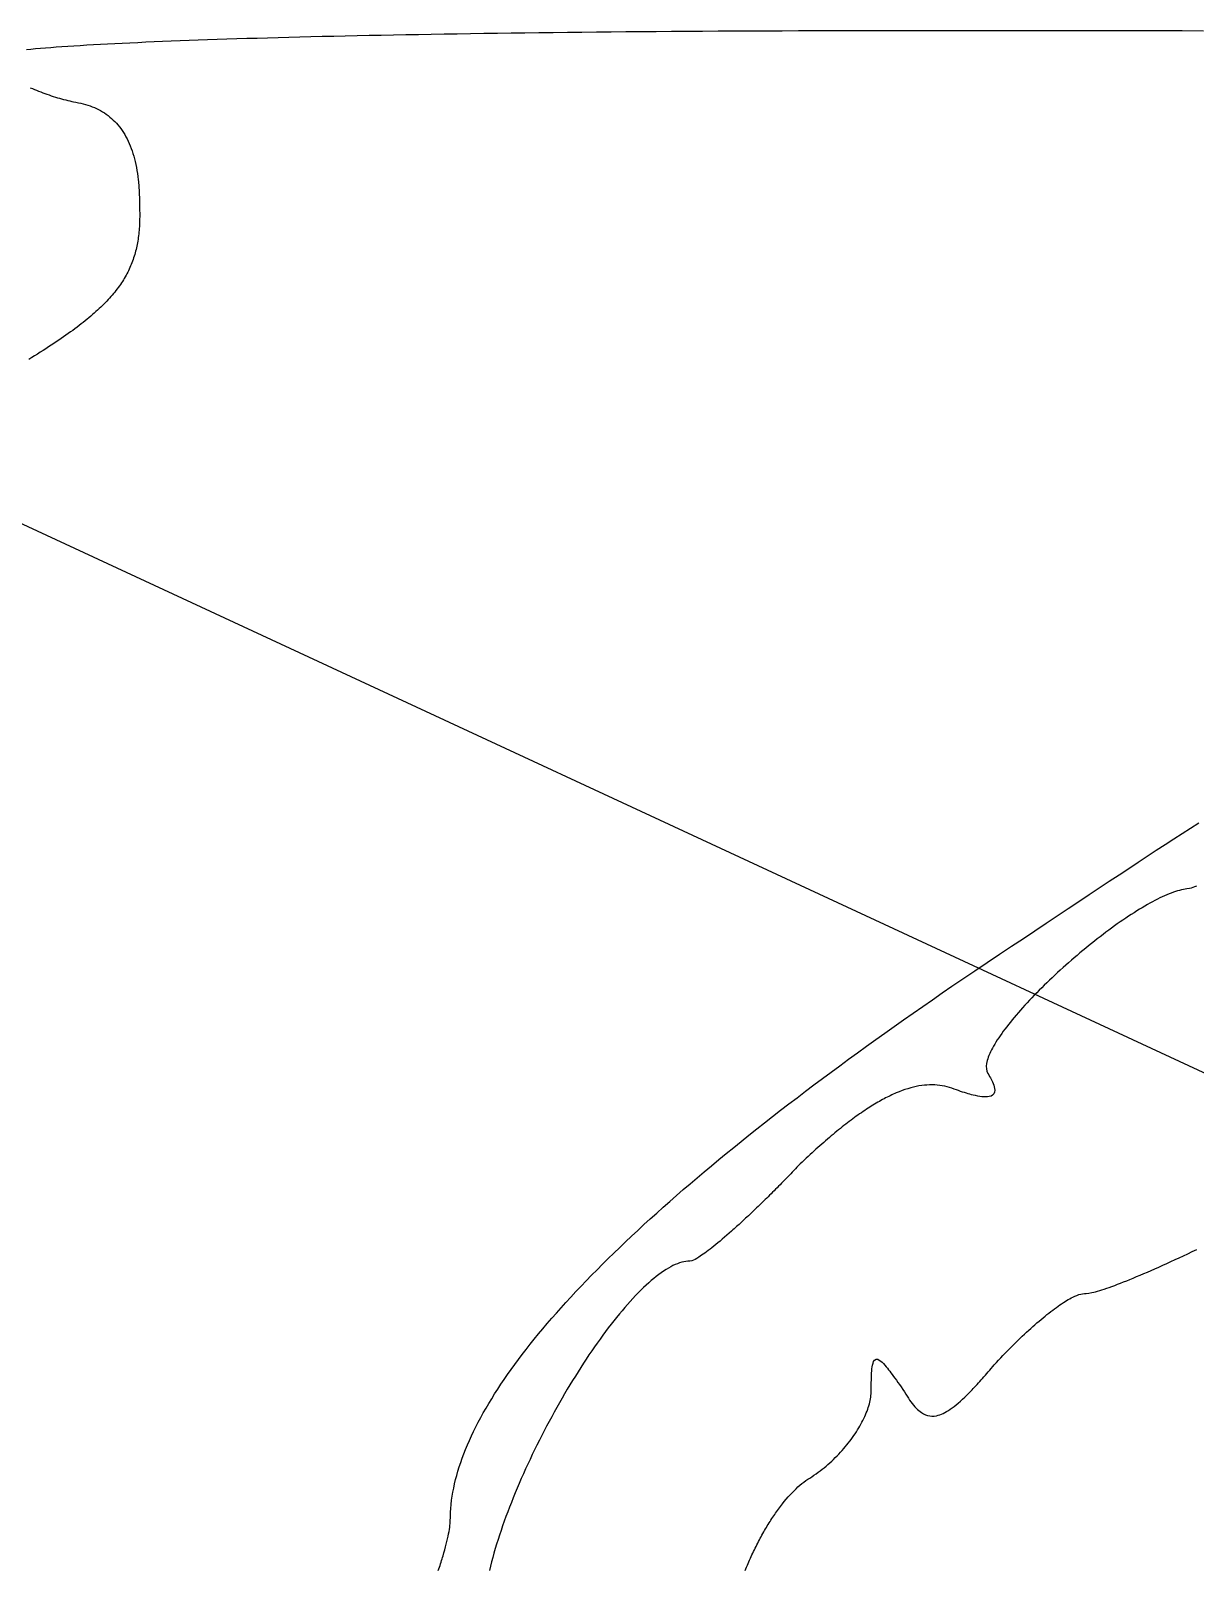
# Model space of a CAD drawing. Header units: metres. Extents: x 0 to 2740, y 0 to 1840.
# Drawn here: x 590.5 to 950, y 1364.5 to 1840 of the extents above; entities that cross this region are included whole.
import ezdxf

# ---------------------------------------------------------------- set-up
doc = ezdxf.new("R2010")
doc.units = ezdxf.units.M

msp = doc.modelspace()

# ---------------------------------------------------------------- linework, layer by layer
for points in [[(952.574976, 1839.93088), (945.960802, 1839.943735), (939.212, 1839.955), (932.327118, 1839.964765), (925.304704, 1839.97312), (918.143306, 1839.980155), (910.841472, 1839.98596), (903.39775, 1839.990625), (895.810688, 1839.99424), (888.078834, 1839.996895), (880.200736, 1839.99868), (872.174942, 1839.999685), (864, 1840), (858.67866, 1839.998803), (853.39488, 1839.995224), (848.14902, 1839.989281), (842.94144, 1839.980992), (837.7725, 1839.970375), (832.64256, 1839.957448), (827.55198, 1839.942229), (822.50112, 1839.924736), (817.49034, 1839.904987), (812.52, 1839.883), (807.59046, 1839.858793), (802.70208, 1839.832384), (797.85522, 1839.803791), (793.05024, 1839.773032), (788.2875, 1839.740125), (783.56736, 1839.705088), (778.89018, 1839.667939), (774.25632, 1839.628696), (769.66614, 1839.587377), (765.12, 1839.544), (760.61826, 1839.498583), (756.16128, 1839.451144), (751.74942, 1839.401701), (747.38304, 1839.350272), (743.0625, 1839.296875), (738.78816, 1839.241528), (734.56038, 1839.184249), (730.37952, 1839.125056), (726.24594, 1839.063967), (722.16, 1839.001), (718.12206, 1838.936173), (714.13248, 1838.869504), (710.19162, 1838.801011), (706.29984, 1838.730712), (702.4575, 1838.658625), (698.66496, 1838.584768), (694.92258, 1838.509159), (691.23072, 1838.431816), (687.58974, 1838.352757), (684, 1838.272), (680.46186, 1838.189563), (676.97568, 1838.105464), (673.54182, 1838.019721), (670.16064, 1837.932352), (666.8325, 1837.843375), (663.55776, 1837.752808), (660.33678, 1837.660669), (657.16992, 1837.566976), (654.05754, 1837.471747), (651, 1837.375), (647.99766, 1837.276753), (645.05088, 1837.177024), (642.16002, 1837.075831), (639.32544, 1836.973192), (636.5475, 1836.869125), (633.82656, 1836.763648), (631.16298, 1836.656779), (628.55712, 1836.548536), (626.00934, 1836.438937), (623.52, 1836.328), (621.08946, 1836.215743), (618.71808, 1836.102184), (616.40622, 1835.987341), (614.15424, 1835.871232), (611.9625, 1835.753875), (609.83136, 1835.635288), (607.76118, 1835.515489), (605.75232, 1835.394496), (603.80514, 1835.272327), (601.92, 1835.149), (600.09726, 1835.024533), (598.33728, 1834.898944), (596.64042, 1834.772251), (595.00704, 1834.644472), (593.4375, 1834.515625), (591.93216, 1834.385728), (590.49138, 1834.254799), (589.11552, 1834.122856)], [(590.310477, 1822.401265), (590.945231, 1822.132595), (591.583609, 1821.868605), (592.225083, 1821.609535), (592.869125, 1821.355625), (593.515207, 1821.107115), (594.162801, 1820.864245), (594.811379, 1820.627255), (595.460413, 1820.396385), (596.109375, 1820.171875), (596.757737, 1819.953965), (597.404971, 1819.742895), (598.050549, 1819.538905), (598.693943, 1819.342235), (599.334625, 1819.153125), (599.972067, 1818.971815), (600.605741, 1818.798545), (601.235119, 1818.633555), (601.859673, 1818.477085), (602.478875, 1818.329375), (603.092197, 1818.190665), (603.699111, 1818.061195), (604.388199, 1817.937599), (605.153773, 1817.798373), (605.904875, 1817.639875), (606.641457, 1817.462057), (607.363471, 1817.264871), (608.070869, 1817.048269), (608.763603, 1816.812203), (609.441625, 1816.556625), (610.104887, 1816.281487), (610.753341, 1815.986741), (611.386939, 1815.672339), (612.005633, 1815.338233), (612.609375, 1814.984375), (613.198117, 1814.610717), (613.771811, 1814.217211), (614.330409, 1813.803809), (614.873863, 1813.370463), (615.402125, 1812.917125), (615.915147, 1812.443747), (616.412881, 1811.950281), (616.895279, 1811.436679), (617.362293, 1810.902893), (617.813875, 1810.348875), (618.249977, 1809.774577), (618.670551, 1809.179951), (619.075549, 1808.564949), (619.464923, 1807.929523), (619.838625, 1807.273625), (620.196607, 1806.597207), (620.538821, 1805.900221), (620.865219, 1805.182619), (621.175753, 1804.444353), (621.470375, 1803.685375), (621.749037, 1802.905637), (622.011691, 1802.105091), (622.258289, 1801.283689), (622.488783, 1800.441383), (622.703125, 1799.578125), (622.901267, 1798.693867), (623.083161, 1797.788561), (623.248759, 1796.862159), (623.398013, 1795.914613), (623.530875, 1794.945875), (623.647297, 1793.955897), (623.699328, 1793.452928), (623.747231, 1792.944631), (623.791, 1792.431), (623.830629, 1791.912029), (623.866112, 1791.387712), (623.897443, 1790.858043), (623.924616, 1790.323016), (623.947625, 1789.782625), (623.966464, 1789.236864), (623.981127, 1788.685727), (623.991608, 1788.129208), (623.997901, 1787.567301), (624, 1787), (624.027581, 1786.343578), (624.050248, 1785.694224), (624.067887, 1785.051806), (624.080384, 1784.416192), (624.087625, 1783.78725), (624.089496, 1783.164848), (624.085883, 1782.548854), (624.076672, 1781.939136), (624.061749, 1781.335562), (624.041, 1780.738), (624.014311, 1780.146318), (623.981568, 1779.560384), (623.942657, 1778.980066), (623.897464, 1778.405232), (623.845875, 1777.83575), (623.787776, 1777.271488), (623.723053, 1776.712314), (623.651592, 1776.158096), (623.573279, 1775.608702), (623.488, 1775.064), (623.395641, 1774.523858), (623.296088, 1773.988144), (623.189227, 1773.456726), (623.074944, 1772.929472), (622.953125, 1772.40625), (622.823656, 1771.886928), (622.686423, 1771.371374), (622.541312, 1770.859456), (622.388209, 1770.351042), (622.227, 1769.846), (622.057571, 1769.344198), (621.879808, 1768.845504), (621.693597, 1768.349786), (621.498824, 1767.856912), (621.295375, 1767.36675), (621.083136, 1766.879168), (620.861993, 1766.394034), (620.631832, 1765.911216), (620.392539, 1765.430582), (620.144, 1764.952), (619.886101, 1764.475338), (619.618728, 1764.000464), (619.341767, 1763.527246), (619.055104, 1763.055552), (618.758625, 1762.58525), (618.452216, 1762.116208), (618.135763, 1761.648294), (617.809152, 1761.181376), (617.472269, 1760.715322), (617.125, 1760.25), (616.767231, 1759.785278), (616.398848, 1759.321024), (616.019737, 1758.857106), (615.629784, 1758.393392), (615.228875, 1757.92975), (614.816896, 1757.466048), (614.393733, 1757.002154), (613.959272, 1756.537936), (613.513399, 1756.073262), (613.056, 1755.608), (612.586961, 1755.142018), (612.106168, 1754.675184), (611.613507, 1754.207366), (611.108864, 1753.738432), (610.592125, 1753.26825), (610.063176, 1752.796688), (609.521903, 1752.323614), (608.968192, 1751.848896), (608.401929, 1751.372402), (607.823, 1750.894), (607.231291, 1750.413558), (606.626688, 1749.930944), (606.009077, 1749.446026), (605.378344, 1748.958672), (604.734375, 1748.46875), (604.077056, 1747.976128), (603.406273, 1747.480674), (602.721912, 1746.982256), (602.023859, 1746.480742), (601.312, 1745.976), (600.586221, 1745.467898), (599.846408, 1744.956304), (599.092447, 1744.441086), (598.324224, 1743.922112), (597.541625, 1743.39925), (596.744536, 1742.872368), (595.932843, 1742.341334), (595.106432, 1741.806016), (594.265189, 1741.266282), (593.409, 1740.722), (592.537751, 1740.173038), (591.651328, 1739.619264), (590.749617, 1739.060546), (589.832504, 1738.496752)], [(345.171624, 1800.357584), (2120, 976)], [(716.308533, 1364.466261), (716.485304, 1364.991368), (716.658271, 1365.511207), (716.827392, 1366.025664), (716.992625, 1366.534625), (717.153928, 1367.037976), (717.311259, 1367.535603), (717.464576, 1368.027392), (717.613837, 1368.513229), (717.759, 1368.993), (718.036864, 1369.933888), (718.297832, 1370.849144), (718.541568, 1371.737856), (718.767736, 1372.599112), (718.976, 1373.432), (719.166024, 1374.235608), (719.337472, 1375.009024), (719.490008, 1375.751336), (719.623296, 1376.461632), (719.737, 1377.139), (719.830784, 1377.782528), (719.904312, 1378.391304), (719.957248, 1378.964416), (719.989256, 1379.500952), (720.016493, 1381.205096), (720.065944, 1382.420368), (720.148311, 1383.645792), (720.263552, 1384.881344), (720.411625, 1386.127), (720.592488, 1387.382736), (720.806099, 1388.648528), (721.052416, 1389.924352), (721.331397, 1391.210184), (721.643, 1392.506), (721.987183, 1393.811776), (722.363904, 1395.127488), (722.773121, 1396.453112), (723.214792, 1397.788624), (723.688875, 1399.134), (724.195328, 1400.489216), (724.734109, 1401.854248), (725.305176, 1403.229072), (725.908487, 1404.613664), (726.544, 1406.008), (727.211673, 1407.412056), (727.911464, 1408.825808), (728.643331, 1410.249232), (729.407232, 1411.682304), (730.203125, 1413.125), (731.030968, 1414.577296), (731.890719, 1416.039168), (732.782336, 1417.510592), (733.705777, 1418.991544), (734.661, 1420.482), (735.647963, 1421.981936), (736.666624, 1423.491328), (737.716941, 1425.010152), (738.798872, 1426.538384), (739.912375, 1428.076), (741.057408, 1429.622976), (742.233929, 1431.179288), (743.441896, 1432.744912), (744.681267, 1434.319824), (745.952, 1435.904), (747.254053, 1437.497416), (748.587384, 1439.100048), (749.951951, 1440.711872), (751.347712, 1442.332864), (752.774625, 1443.963), (754.232648, 1445.602256), (755.721739, 1447.250608), (757.241856, 1448.908032), (758.792957, 1450.574504), (760.375, 1452.25), (761.987943, 1453.934496), (763.631744, 1455.627968), (765.306361, 1457.330392), (767.011752, 1459.041744), (768.747875, 1460.762), (770.514688, 1462.491136), (772.312149, 1464.229128), (774.140216, 1465.975952), (775.998847, 1467.731584), (777.888, 1469.496), (779.807633, 1471.269176), (781.757704, 1473.051088), (783.738171, 1474.841712), (785.748992, 1476.641024), (787.790125, 1478.449), (789.861528, 1480.265616), (791.963159, 1482.090848), (794.094976, 1483.924672), (796.256937, 1485.767064), (798.449, 1487.618), (800.671123, 1489.477456), (802.923264, 1491.345408), (805.205381, 1493.221832), (807.517432, 1495.106704), (809.859375, 1497), (812.231168, 1498.901696), (814.632769, 1500.811768), (817.064136, 1502.730192), (819.525227, 1504.656944), (822.016, 1506.592), (824.536413, 1508.535336), (827.086424, 1510.486928), (829.665991, 1512.446752), (832.275072, 1514.414784), (834.913625, 1516.391), (837.581608, 1518.375376), (840.278979, 1520.367888), (843.005696, 1522.368512), (845.761717, 1524.377224), (848.547, 1526.394), (851.361503, 1528.418816), (854.205184, 1530.451648), (857.078001, 1532.492472), (859.979912, 1534.541264), (862.910875, 1536.598), (865.870848, 1538.662656), (868.859789, 1540.735208), (871.877656, 1542.815632), (874.924407, 1544.903904), (878, 1547), (881.949441, 1549.642815), (885.818728, 1552.23172), (889.609307, 1554.767405), (893.322624, 1557.25056), (896.960125, 1559.681875), (900.523256, 1562.06204), (904.013463, 1564.391745), (907.432192, 1566.67168), (910.780889, 1568.902535), (914.061, 1571.085), (917.273971, 1573.219765), (920.421248, 1575.30752), (923.504277, 1577.348955), (926.524504, 1579.34476), (929.483375, 1581.295625), (932.382336, 1583.20224), (935.222833, 1585.065295), (938.006312, 1586.88548), (940.734219, 1588.663485), (943.408, 1590.4), (946.029101, 1592.095715), (948.598968, 1593.75132), (951.119047, 1595.367505)], [(950.377125, 1575.774), (949.813248, 1575.569088), (949.292139, 1575.388584), (948.815256, 1575.233136), (948.250728, 1575.065968), (947.479891, 1574.956581), (946.939928, 1574.886648), (946.380657, 1574.790687), (945.802624, 1574.669184), (945.206375, 1574.522625), (944.592456, 1574.351496), (943.961413, 1574.156283), (943.313792, 1573.937472), (942.650139, 1573.695549), (941.971, 1573.431), (941.276921, 1573.144311), (940.568448, 1572.835968), (939.846127, 1572.506457), (939.110504, 1572.156264), (938.362125, 1571.785875), (937.601536, 1571.395776), (936.829283, 1570.986453), (936.045912, 1570.558392), (935.251969, 1570.112079), (934.448, 1569.648), (933.634551, 1569.166641), (932.812168, 1568.668488), (931.981397, 1568.154027), (931.142784, 1567.623744), (930.296875, 1567.078125), (929.444216, 1566.517656), (928.585353, 1565.942823), (927.720832, 1565.354112), (926.851199, 1564.752009), (925.977, 1564.137), (925.098781, 1563.509571), (924.217088, 1562.870208), (923.332467, 1562.219397), (922.445464, 1561.557624), (921.556625, 1560.885375), (920.666496, 1560.203136), (919.775623, 1559.511393), (918.884552, 1558.810632), (917.993829, 1558.101339), (917.104, 1557.384), (916.215611, 1556.659101), (915.329208, 1555.927128), (914.445337, 1555.188567), (913.564544, 1554.443904), (912.687375, 1553.693625), (911.814376, 1552.938216), (910.946093, 1552.178163), (910.083072, 1551.413952), (909.225859, 1550.646069), (908.375, 1549.875), (907.531041, 1549.101231), (906.694528, 1548.325248), (905.866007, 1547.547537), (905.046024, 1546.768584), (904.235125, 1545.988875), (903.433856, 1545.208896), (902.642763, 1544.429133), (901.862392, 1543.650072), (901.093289, 1542.872199), (900.336, 1542.096), (899.591071, 1541.321961), (898.859048, 1540.550568), (898.140477, 1539.782307), (897.435904, 1539.017664), (896.745875, 1538.257125), (896.070936, 1537.501176), (895.411633, 1536.750303), (894.768512, 1536.004992), (894.142119, 1535.265729), (893.533, 1534.533), (892.941701, 1533.807291), (892.368768, 1533.089088), (891.814747, 1532.378877), (891.280184, 1531.677144), (890.765625, 1530.984375), (890.271616, 1530.301056), (889.798703, 1529.627673), (889.347432, 1528.964712), (888.918349, 1528.312659), (888.512, 1527.672), (888.128931, 1527.043221), (887.769688, 1526.426808), (887.434817, 1525.823247), (887.124864, 1525.233024), (886.840375, 1524.656625), (886.581896, 1524.094536), (886.349973, 1523.547243), (886.145152, 1523.015232), (885.967979, 1522.498989), (885.819, 1521.999), (885.607808, 1521.049728), (885.515944, 1520.171304), (885.547776, 1519.367616), (885.707672, 1518.642552), (886, 1518), (886.289216, 1517.528384), (886.556928, 1517.073472), (886.803232, 1516.635168), (887.132758, 1516.008642), (887.414656, 1515.418944), (887.64925, 1514.86575), (887.836864, 1514.348736), (887.977822, 1513.867578), (888.09375, 1513.28125), (888.128078, 1512.757322), (888.057408, 1512.188992), (887.861938, 1511.715462), (887.46475, 1511.27025), (887, 1511), (886.41525, 1510.81975), (885.862058, 1510.739342), (885.233794, 1510.714806), (884.713792, 1510.732608), (884.152318, 1510.781082), (883.549696, 1510.859904), (882.90625, 1510.96875), (882.222304, 1511.107296), (881.498182, 1511.275218), (880.993274, 1511.403326), (880.47075, 1511.54425), (879.930706, 1511.697894), (879.373238, 1511.864162), (878.798442, 1512.042958), (878.206414, 1512.234186), (877.59725, 1512.43775), (876.971046, 1512.653554), (876.327898, 1512.881502), (875.639097, 1513.146101), (874.911819, 1513.414927), (874.177125, 1513.652625), (873.434871, 1513.859243), (872.684913, 1514.034829), (871.927107, 1514.179431), (871.161309, 1514.293097), (870.387375, 1514.375875), (869.605161, 1514.427813), (868.814523, 1514.448959), (868.015317, 1514.439361), (867.207399, 1514.399067), (866.390625, 1514.328125), (865.564851, 1514.226583), (864.729933, 1514.094489), (863.885727, 1513.931891), (863.032089, 1513.738837), (862.168875, 1513.515375), (861.295941, 1513.261553), (860.413143, 1512.977419), (859.520337, 1512.663021), (858.617379, 1512.318407), (857.704125, 1511.943625), (857.243592, 1511.744936), (856.780431, 1511.538723), (856.314624, 1511.324992), (855.846153, 1511.103749), (855.375, 1510.875), (854.901147, 1510.638751), (854.424576, 1510.395008), (853.945269, 1510.143777), (853.463208, 1509.885064), (852.978375, 1509.618875), (852.490752, 1509.345216), (852.000321, 1509.064093), (851.507064, 1508.775512), (851.010963, 1508.479479), (850.512, 1508.176), (850.010157, 1507.865081), (849.505416, 1507.546728), (848.997759, 1507.220947), (848.487168, 1506.887744), (847.973625, 1506.547125), (847.457112, 1506.199096), (846.937611, 1505.843663), (846.415104, 1505.480832), (845.889573, 1505.110609), (845.361, 1504.733), (844.829367, 1504.348011), (844.294656, 1503.955648), (843.756849, 1503.555917), (843.215928, 1503.148824), (842.671875, 1502.734375), (842.124672, 1502.312576), (841.574301, 1501.883433), (841.020744, 1501.446952), (840.463983, 1501.003139), (839.904, 1500.552), (839.340777, 1500.093541), (838.774296, 1499.627768), (838.204539, 1499.154687), (837.631488, 1498.674304), (837.055125, 1498.186625), (836.475432, 1497.691656), (835.892391, 1497.189403), (835.305984, 1496.679872), (834.716193, 1496.163069), (834.123, 1495.639), (833.526387, 1495.107671), (832.926336, 1494.569088), (832.322829, 1494.023257), (831.715848, 1493.470184), (831.105375, 1492.909875), (830.491392, 1492.342336), (829.873881, 1491.767573), (829.252824, 1491.185592), (828.628203, 1490.596399), (828, 1490), (827.520311, 1489.491209), (827.041288, 1488.984872), (826.562997, 1488.481043), (826.085504, 1487.979776), (825.608875, 1487.481125), (825.133176, 1486.985144), (824.658473, 1486.491887), (824.184832, 1486.001408), (823.712319, 1485.513761), (823.241, 1485.029), (822.770941, 1484.547179), (822.302208, 1484.068352), (821.834867, 1483.592573), (821.368984, 1483.119896), (820.904625, 1482.650375), (820.441856, 1482.184064), (819.980743, 1481.721017), (819.521352, 1481.261288), (819.063749, 1480.804931), (818.608, 1480.352), (818.154171, 1479.902549), (817.702328, 1479.456632), (817.252537, 1479.014303), (816.804864, 1478.575616), (816.359375, 1478.140625), (815.916136, 1477.709384), (815.475213, 1477.281947), (815.036672, 1476.858368), (814.600579, 1476.438701), (814.167, 1476.023), (813.736001, 1475.611319), (813.307648, 1475.203712), (812.882007, 1474.800233), (812.459144, 1474.400936), (812.039125, 1474.005875), (811.622016, 1473.615104), (811.207883, 1473.228677), (810.796792, 1472.846648), (810.388809, 1472.469071), (809.984, 1472.096), (809.582431, 1471.727489), (809.184168, 1471.363592), (808.789277, 1471.004363), (808.397824, 1470.649856), (808.009875, 1470.300125), (807.625496, 1469.955224), (807.244753, 1469.615207), (806.867712, 1469.280128), (806.125, 1468.625), (805.397888, 1467.990272), (804.686904, 1467.376376), (803.992576, 1466.783744), (803.315432, 1466.212808), (802.656, 1465.664), (802.014808, 1465.137752), (801.392384, 1464.634496), (800.789256, 1464.154664), (800.205952, 1463.698688), (799.643, 1463.267), (799.100928, 1462.860032), (798.580264, 1462.478216), (798.081536, 1462.121984), (797.605272, 1461.791768), (797.152, 1461.488), (796.722248, 1461.211112), (796.122875, 1460.847125), (795.579392, 1460.546048), (795.093581, 1460.309339), (794.538625, 1460.096375), (794, 1460), (793.392868, 1459.977317), (792.771744, 1459.909736), (792.137036, 1459.797959), (791.489152, 1459.642688), (790.8285, 1459.444625), (790.155488, 1459.204472), (789.470524, 1458.922931), (788.774016, 1458.600704), (788.066372, 1458.238493), (787.348, 1457.837), (786.619308, 1457.396927), (785.880704, 1456.918976), (785.132596, 1456.403849), (784.375392, 1455.852248), (783.6095, 1455.264875), (782.835328, 1454.642432), (782.053284, 1453.985621), (781.263776, 1453.295144), (780.467212, 1452.571703), (779.664, 1451.816), (778.854548, 1451.028737), (778.039264, 1450.210616), (777.218556, 1449.362339), (776.392832, 1448.484608), (775.5625, 1447.578125), (774.727968, 1446.643592), (773.889644, 1445.681711), (773.047936, 1444.693184), (772.203252, 1443.678713), (771.356, 1442.639), (770.506588, 1441.574747), (769.655424, 1440.486656), (768.802916, 1439.375429), (767.949472, 1438.241768), (767.0955, 1437.086375), (766.241408, 1435.909952), (765.387604, 1434.713201), (764.534496, 1433.496824), (763.682492, 1432.261523), (762.832, 1431.008), (761.983428, 1429.736957), (761.137184, 1428.449096), (760.293676, 1427.145119), (759.453312, 1425.825728), (758.6165, 1424.491625), (757.783648, 1423.143512), (756.955164, 1421.782091), (756.131456, 1420.408064), (755.312932, 1419.022133), (754.5, 1417.625), (753.693068, 1416.217367), (752.892544, 1414.799936), (752.098836, 1413.373409), (751.312352, 1411.938488), (750.5335, 1410.495875), (749.762688, 1409.046272), (749.000324, 1407.590381), (748.246816, 1406.128904), (747.502572, 1404.662543), (746.768, 1403.192), (746.043508, 1401.717977), (745.329504, 1400.241176), (744.626396, 1398.762299), (743.934592, 1397.282048), (743.2545, 1395.801125), (742.586528, 1394.320232), (741.931084, 1392.840071), (741.288576, 1391.361344), (740.659412, 1389.884753), (740.044, 1388.411), (739.442748, 1386.940787), (738.856064, 1385.474816), (738.284356, 1384.013789), (737.728032, 1382.558408), (737.1875, 1381.109375), (736.663168, 1379.667392), (736.155444, 1378.233161), (735.664736, 1376.807384), (735.191452, 1375.390763), (734.736, 1373.984), (734.298788, 1372.587797), (733.880224, 1371.202856), (733.480716, 1369.829879), (733.100672, 1368.469568), (732.7405, 1367.122625), (732.400608, 1365.789752), (732.081404, 1364.471651)], [(811.050988, 1364.416465), (811.274, 1364.965), (811.499772, 1365.511435), (811.728256, 1366.05568), (811.959404, 1366.597645), (812.193168, 1367.13724), (812.4295, 1367.674375), (812.668352, 1368.20896), (812.909676, 1368.740905), (813.153424, 1369.27012), (813.399548, 1369.796515), (813.648, 1370.32), (813.898732, 1370.840485), (814.151696, 1371.35788), (814.406844, 1371.872095), (814.664128, 1372.38304), (814.9235, 1372.890625), (815.184912, 1373.39476), (815.448316, 1373.895355), (815.713664, 1374.39232), (815.980908, 1374.885565), (816.25, 1375.375), (816.520892, 1375.860535), (816.793536, 1376.34208), (817.067884, 1376.819545), (817.343888, 1377.29284), (817.6215, 1377.761875), (817.900672, 1378.22656), (818.181356, 1378.686805), (818.463504, 1379.14252), (818.747068, 1379.593615), (819.032, 1380.04), (819.318252, 1380.481585), (819.605776, 1380.91828), (819.894524, 1381.349995), (820.184448, 1381.77664), (820.4755, 1382.198125), (820.767632, 1382.61436), (821.060796, 1383.025255), (821.354944, 1383.43072), (821.946, 1384.225), (822.540416, 1384.99648), (823.137808, 1385.74444), (823.737792, 1386.46816), (824.339984, 1387.16692), (824.944, 1387.84), (825.549456, 1388.48668), (826.155968, 1389.10624), (826.763152, 1389.69796), (827.370624, 1390.26112), (827.978, 1390.795), (828.584896, 1391.29888), (829.190928, 1391.77204), (829.795712, 1392.21376), (830.398864, 1392.62332), (831, 1393), (831.65636, 1393.425928), (832.30528, 1393.863424), (832.94652, 1394.312056), (833.57984, 1394.771392), (834.205, 1395.241), (834.82176, 1395.720448), (835.42988, 1396.209304), (836.02912, 1396.707136), (836.61924, 1397.213512), (837.2, 1397.728), (837.77116, 1398.250168), (838.33248, 1398.779584), (838.88372, 1399.315816), (839.42464, 1399.858432), (839.955, 1400.407), (840.47456, 1400.961088), (840.98308, 1401.520264), (841.48032, 1402.084096), (841.96604, 1402.652152), (842.44, 1403.224), (842.90196, 1403.799208), (843.35168, 1404.377344), (843.78892, 1404.957976), (844.21344, 1405.540672), (844.625, 1406.125), (845.02336, 1406.710528), (845.40828, 1407.296824), (845.77952, 1407.883456), (846.13684, 1408.469992), (846.48, 1409.056), (846.80876, 1409.641048), (847.12288, 1410.224704), (847.42212, 1410.806536), (847.70624, 1411.386112), (847.975, 1411.963), (848.22816, 1412.536768), (848.46548, 1413.106984), (848.68672, 1413.673216), (848.89164, 1414.235032), (849.08, 1414.792), (849.25156, 1415.343688), (849.40608, 1415.889664), (849.54332, 1416.429496), (849.66304, 1416.962752), (849.765, 1417.489), (849.84896, 1418.007808), (849.91468, 1418.518744), (849.96192, 1419.021376), (849.997605, 1419.758809), (850.000307, 1420.3861), (850.002889, 1421.1349), (850.008375, 1421.8525), (850.017101, 1422.5389), (850.029403, 1423.1941), (850.045617, 1423.8181), (850.066079, 1424.4109), (850.091125, 1424.9725), (850.121091, 1425.5029), (850.156313, 1426.0021), (850.219736, 1426.6924), (850.296875, 1427.3125), (850.388864, 1427.8624), (850.536576, 1428.4864), (850.715392, 1428.9856), (850.986747, 1429.4341), (851.465344, 1429.7344), (851.977048, 1429.6876), (852.481953, 1429.4341), (852.941029, 1429.0909), (853.319272, 1428.7516), (853.727863, 1428.3421), (854.167936, 1427.8624), (854.640625, 1427.3125), (854.974431, 1426.9069), (855.323573, 1426.4701), (855.688387, 1426.0021), (856.069209, 1425.5029), (856.466375, 1424.9725), (856.880221, 1424.4109), (857.311083, 1423.8181), (857.759297, 1423.1941), (858.225199, 1422.5389), (858.709125, 1421.8525), (859.211411, 1421.1349), (859.732393, 1420.3861), (860.209413, 1419.643905), (860.624951, 1418.955235), (861.036625, 1418.298125), (861.445059, 1417.672815), (861.850877, 1417.079545), (862.254703, 1416.518555), (862.657161, 1415.990085), (863.058875, 1415.494375), (863.460469, 1415.031665), (863.862567, 1414.602195), (864.265793, 1414.206205), (864.670771, 1413.843935), (865.078125, 1413.515625), (865.488479, 1413.221515), (866.111, 1412.845), (866.743781, 1412.546785), (867.388928, 1412.32768), (868.048547, 1412.188495), (868.724744, 1412.13004), (869.419625, 1412.153125), (870.135296, 1412.25856), (870.625, 1412.375), (871.125504, 1412.52864), (871.637432, 1412.71972), (872.161408, 1412.94848), (872.698056, 1413.21516), (873.248, 1413.52), (873.811864, 1413.86324), (874.390272, 1414.24512), (874.983848, 1414.66588), (875.593216, 1415.12576), (876.219, 1415.625), (876.861824, 1416.16384), (877.522312, 1416.74252), (878.201088, 1417.36128), (878.898776, 1418.02036), (879.616, 1418.72), (879.982133, 1419.085105), (880.353384, 1419.46044), (880.729831, 1419.846035), (881.111552, 1420.24192), (881.498625, 1420.648125), (881.891128, 1421.06468), (882.289139, 1421.491615), (882.692736, 1421.92896), (883.101997, 1422.376745), (883.517, 1422.835), (883.937823, 1423.303755), (884.364544, 1423.78304), (884.797241, 1424.272885), (885.235992, 1424.77332), (885.680875, 1425.284375), (886.131968, 1425.80608), (886.589349, 1426.338465), (887.053096, 1426.88156), (887.523287, 1427.435395), (888, 1428), (888.661136, 1428.717536), (889.324288, 1429.429888), (889.989072, 1430.136672), (890.655104, 1430.837504), (891.322, 1431.532), (891.989376, 1432.219776), (892.656848, 1432.900448), (893.324032, 1433.573632), (893.990544, 1434.238944), (894.656, 1434.896), (895.320016, 1435.544416), (895.982208, 1436.183808), (896.642192, 1436.813792), (897.299584, 1437.433984), (897.954, 1438.044), (898.605056, 1438.643456), (899.252368, 1439.231968), (899.895552, 1439.809152), (900.534224, 1440.374624), (901.168, 1440.928), (901.796496, 1441.468896), (902.419328, 1441.996928), (903.036112, 1442.511712), (903.646464, 1443.012864), (904.25, 1443.5), (904.846336, 1443.972736), (905.435088, 1444.430688), (906.015872, 1444.873472), (906.588304, 1445.300704), (907.152, 1445.712), (907.706576, 1446.106976), (908.251648, 1446.485248), (908.786832, 1446.846432), (909.311744, 1447.190144), (909.826, 1447.516), (910.329216, 1447.823616), (910.821008, 1448.112608), (911.300992, 1448.382592), (911.768784, 1448.633184), (912.224, 1448.864), (912.882404, 1449.172304), (913.510352, 1449.433952), (914.106548, 1449.647648), (914.669696, 1449.812096), (915.1985, 1449.926), (915.847908, 1449.997008), (916.350289, 1450.011944), (917.170603, 1450.106488), (918.146125, 1450.293), (918.690424, 1450.419904), (919.271527, 1450.568792), (919.888768, 1450.739328), (920.541481, 1450.931176), (921.229, 1451.144), (921.950659, 1451.377464), (922.705792, 1451.631232), (923.493733, 1451.904968), (924.313816, 1452.198336), (925.165375, 1452.511), (926.047744, 1452.842624), (926.960257, 1453.192872), (927.902248, 1453.561408), (928.873051, 1453.947896), (929.872, 1454.352), (930.898429, 1454.773384), (931.951672, 1455.211712), (933.031063, 1455.666648), (934.135936, 1456.137856), (935.265625, 1456.625), (936.419464, 1457.127744), (937.596787, 1457.645752), (938.796928, 1458.178688), (940.019221, 1458.726216), (941.263, 1459.288), (942.527599, 1459.863704), (943.812352, 1460.452992), (945.116593, 1461.055528), (946.439656, 1461.670976), (947.780875, 1462.299), (949.139584, 1462.939264), (950.515117, 1463.591432)]]:
    msp.add_lwpolyline(points)

doc.saveas('drawing.dxf')
